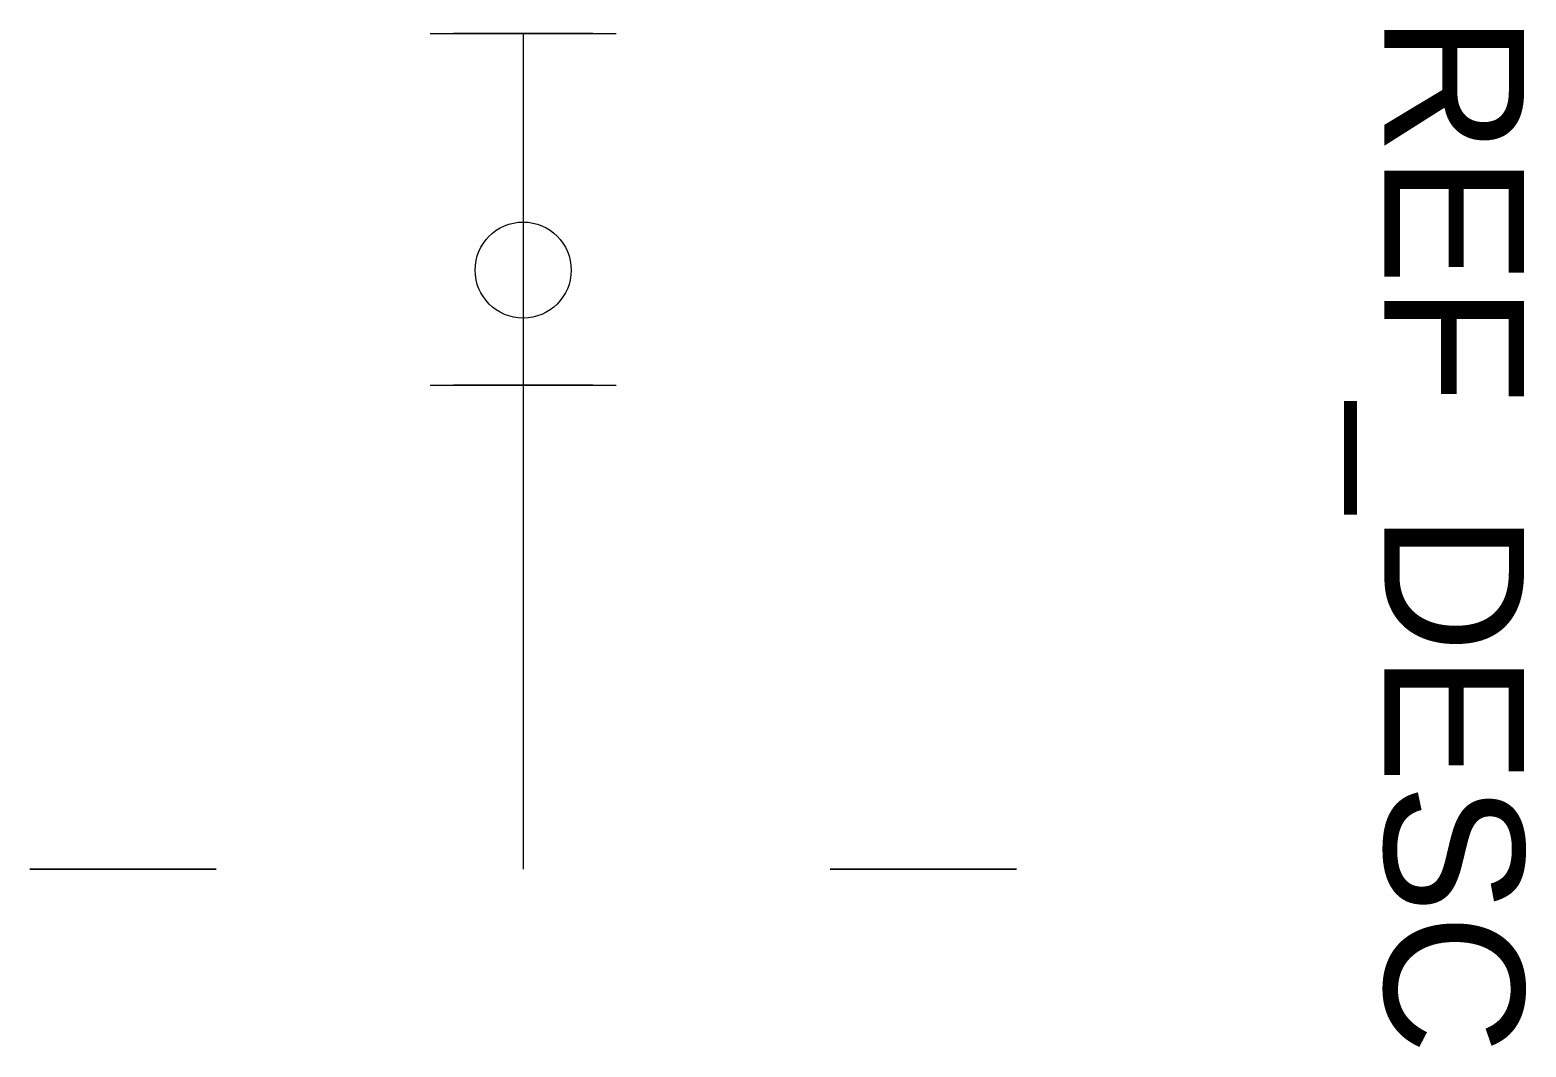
# Model space of a CAD drawing. Header units: millimetres. Extents: x -106 to 216, y -218 to 1.
import ezdxf

# ---------------------------------------------------------------- set-up
doc = ezdxf.new("R2010")
doc.units = ezdxf.units.MM
for name, color, linetype in [('BGH_BLK_ATT_REF_DESC', 10, 'Continuous'), ('BGH_BLK_DET_C-LINE', 1, 'Continuous'), ('BGH_BLK_DET_DRIVE', 253, 'Continuous'), ('BGH_BLK_DET_SNAP', 7, 'Continuous')]:
    doc.layers.add(name, color=color, linetype=linetype)
doc.styles.add('BGH_Text_3.5', font='arial.ttf', dxfattribs={"height": 3.5})

# ---------------------------------------------------------------- blocks, each defined once
blk = doc.blocks.new('*U0')
at = {"extrusion": (4.28626e-16, 1, -1.83697e-16)}
blk.add_lwpolyline([(-26.25, -22.75), (-51.75, -22.75, 1), (-51.75, -37.25), (-26.25, -37.25, 1)], format="xyb", close=True, dxfattribs=at)
at = {"extrusion": (6.12323e-17, 1, -1.83697e-16)}
blk.add_lwpolyline([(-223.75, -22.75), (-198.25, -22.75, -1), (-198.25, -37.25), (-223.75, -37.25, -1)], format="xyb", close=True, dxfattribs=at)

msp = doc.modelspace()

# ---------------------------------------------------------------- linework, layer by layer
msp.add_circle((0, -50.8), 10.32)
at = {"layer": 'BGH_BLK_DET_C-LINE', "extrusion": (6.12323e-17, 1, -1.83697e-16)}
for p, q in [((-20, 0), (20, 0)), ((0, 0, -20), (0, 0, 20)), ((-20, -75.5), (20, -75.5)), ((0, -75.5, -20), (0, -75.5, 20))]:
    msp.add_line(p, q, dxfattribs=at)
at = {"layer": 'BGH_BLK_DET_C-LINE', "extrusion": (1, -6.12323e-17, 1.45519e-13)}
msp.add_line((0, 0), (0, -179.5), dxfattribs=at)
at = {"layer": 'BGH_BLK_DET_C-LINE', "extrusion": (6.12323e-17, 1, -1.83697e-16)}
for centre in [(0, 0), (0, 0, -75.5)]:
    msp.add_circle(centre, 15, dxfattribs=at)
at = {"layer": 'BGH_BLK_DET_DRIVE', "extrusion": (6.12323e-17, 1, -1.83697e-16)}
for p in [(0, 0), (0, -75.5)]:
    msp.add_point(p, dxfattribs=at)
at = {"layer": 'BGH_BLK_DET_SNAP', "extrusion": (1, -6.12323e-17, 1.45519e-13)}
for p in [(0, 0), (0, -75.5)]:
    msp.add_point(p, dxfattribs=at)

# ---------------------------------------------------------------- block references
for p in [(-125, -179.5, 634.7), (-125, -179.5, -574.3)]:
    msp.add_blockref('*U0', p)

# ---------------------------------------------------------------- texts
at = {"layer": 'BGH_BLK_ATT_REF_DESC', "style": 'BGH_Text_3.5'}
msp.add_attdef('REF_DESC', (185.08, 4.23), '', height=30, rotation=270, dxfattribs=at)

doc.saveas('drawing.dxf')
